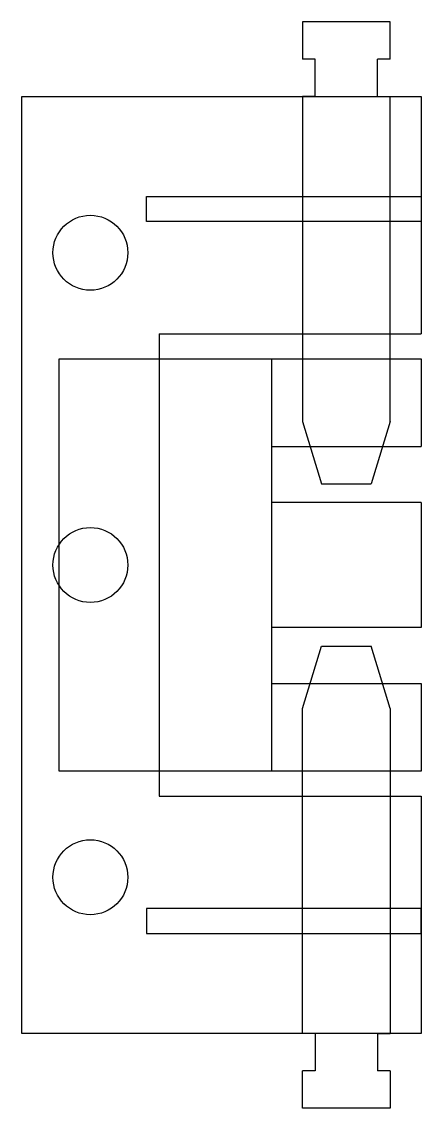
# Model space of a CAD drawing. Header units: inches. Extents: x 0 to 32, y 0 to 87.
import ezdxf

# ---------------------------------------------------------------- set-up
doc = ezdxf.new("R2010")
doc.units = ezdxf.units.IN

# ---------------------------------------------------------------- blocks, each defined once
blk = doc.blocks.new('HL011-1-3')
at = {"color": 1}
for p, q in [((29.5, 81), (22.5, 81)), ((22.5, 81), (22.5, 78)), ((29.5, 78), (29.5, 81)), ((23.5, 78), (22.5, 78)), ((23.5, 75), (23.5, 78)), ((29.5, 78), (28.5, 78)), ((28.5, 75), (28.5, 78)), ((22.5, 75), (22.5, 49)), ((23.5, 75), (22.5, 75)), ((28.5, 75), (29.5, 75)), ((29.5, 49), (29.5, 75)), ((11, 56), (11, 19)), ((11, 56), (32, 56)), ((20, 54), (20, 21)), ((22.5, 49), (24, 44)), ((29.5, 49), (28, 44)), ((20, 47), (32, 47)), ((24, 44), (28, 44)), ((32, 42.5), (20, 42.5)), ((32, 32.5), (20, 32.5)), ((22.5, 26), (24, 31)), ((24, 31), (28, 31)), ((29.5, 26), (28, 31)), ((20, 28), (32, 28)), ((22.5, 0), (22.5, 26)), ((29.5, 26), (29.5, 0)), ((11, 19), (32, 19)), ((23.5, 0), (22.5, 0)), ((23.5, 0), (23.5, -3)), ((28.5, 0), (28.5, -3)), ((28.5, 0), (29.5, 0)), ((22.5, -6), (22.5, -3)), ((23.5, -3), (22.5, -3)), ((29.5, -3), (28.5, -3)), ((29.5, -3), (29.5, -6)), ((29.5, -6), (22.5, -6))]:
    blk.add_line(p, q, dxfattribs=at)
for points in [[(32, 19), (32, 0), (0, 0), (0, 75), (32, 75), (32, 56)], [(32, 28), (32, 21), (3, 21), (3, 54), (32, 54), (32, 47)], [(32, 42.5), (32, 32.5)]]:
    blk.add_lwpolyline(points, dxfattribs=at)
for points in [[(10, 67), (32, 67), (32, 65), (10, 65)], [(10, 8), (32, 8), (32, 10), (10, 10)]]:
    blk.add_lwpolyline(points, close=True, dxfattribs=at)
for centre in [(5.5, 62.5), (5.5, 37.5), (5.5, 12.5)]:
    blk.add_circle(centre, 3, dxfattribs=at)

msp = doc.modelspace()

# ---------------------------------------------------------------- block references
msp.add_blockref('HL011-1-3', (0, 6))

doc.saveas('drawing.dxf')
